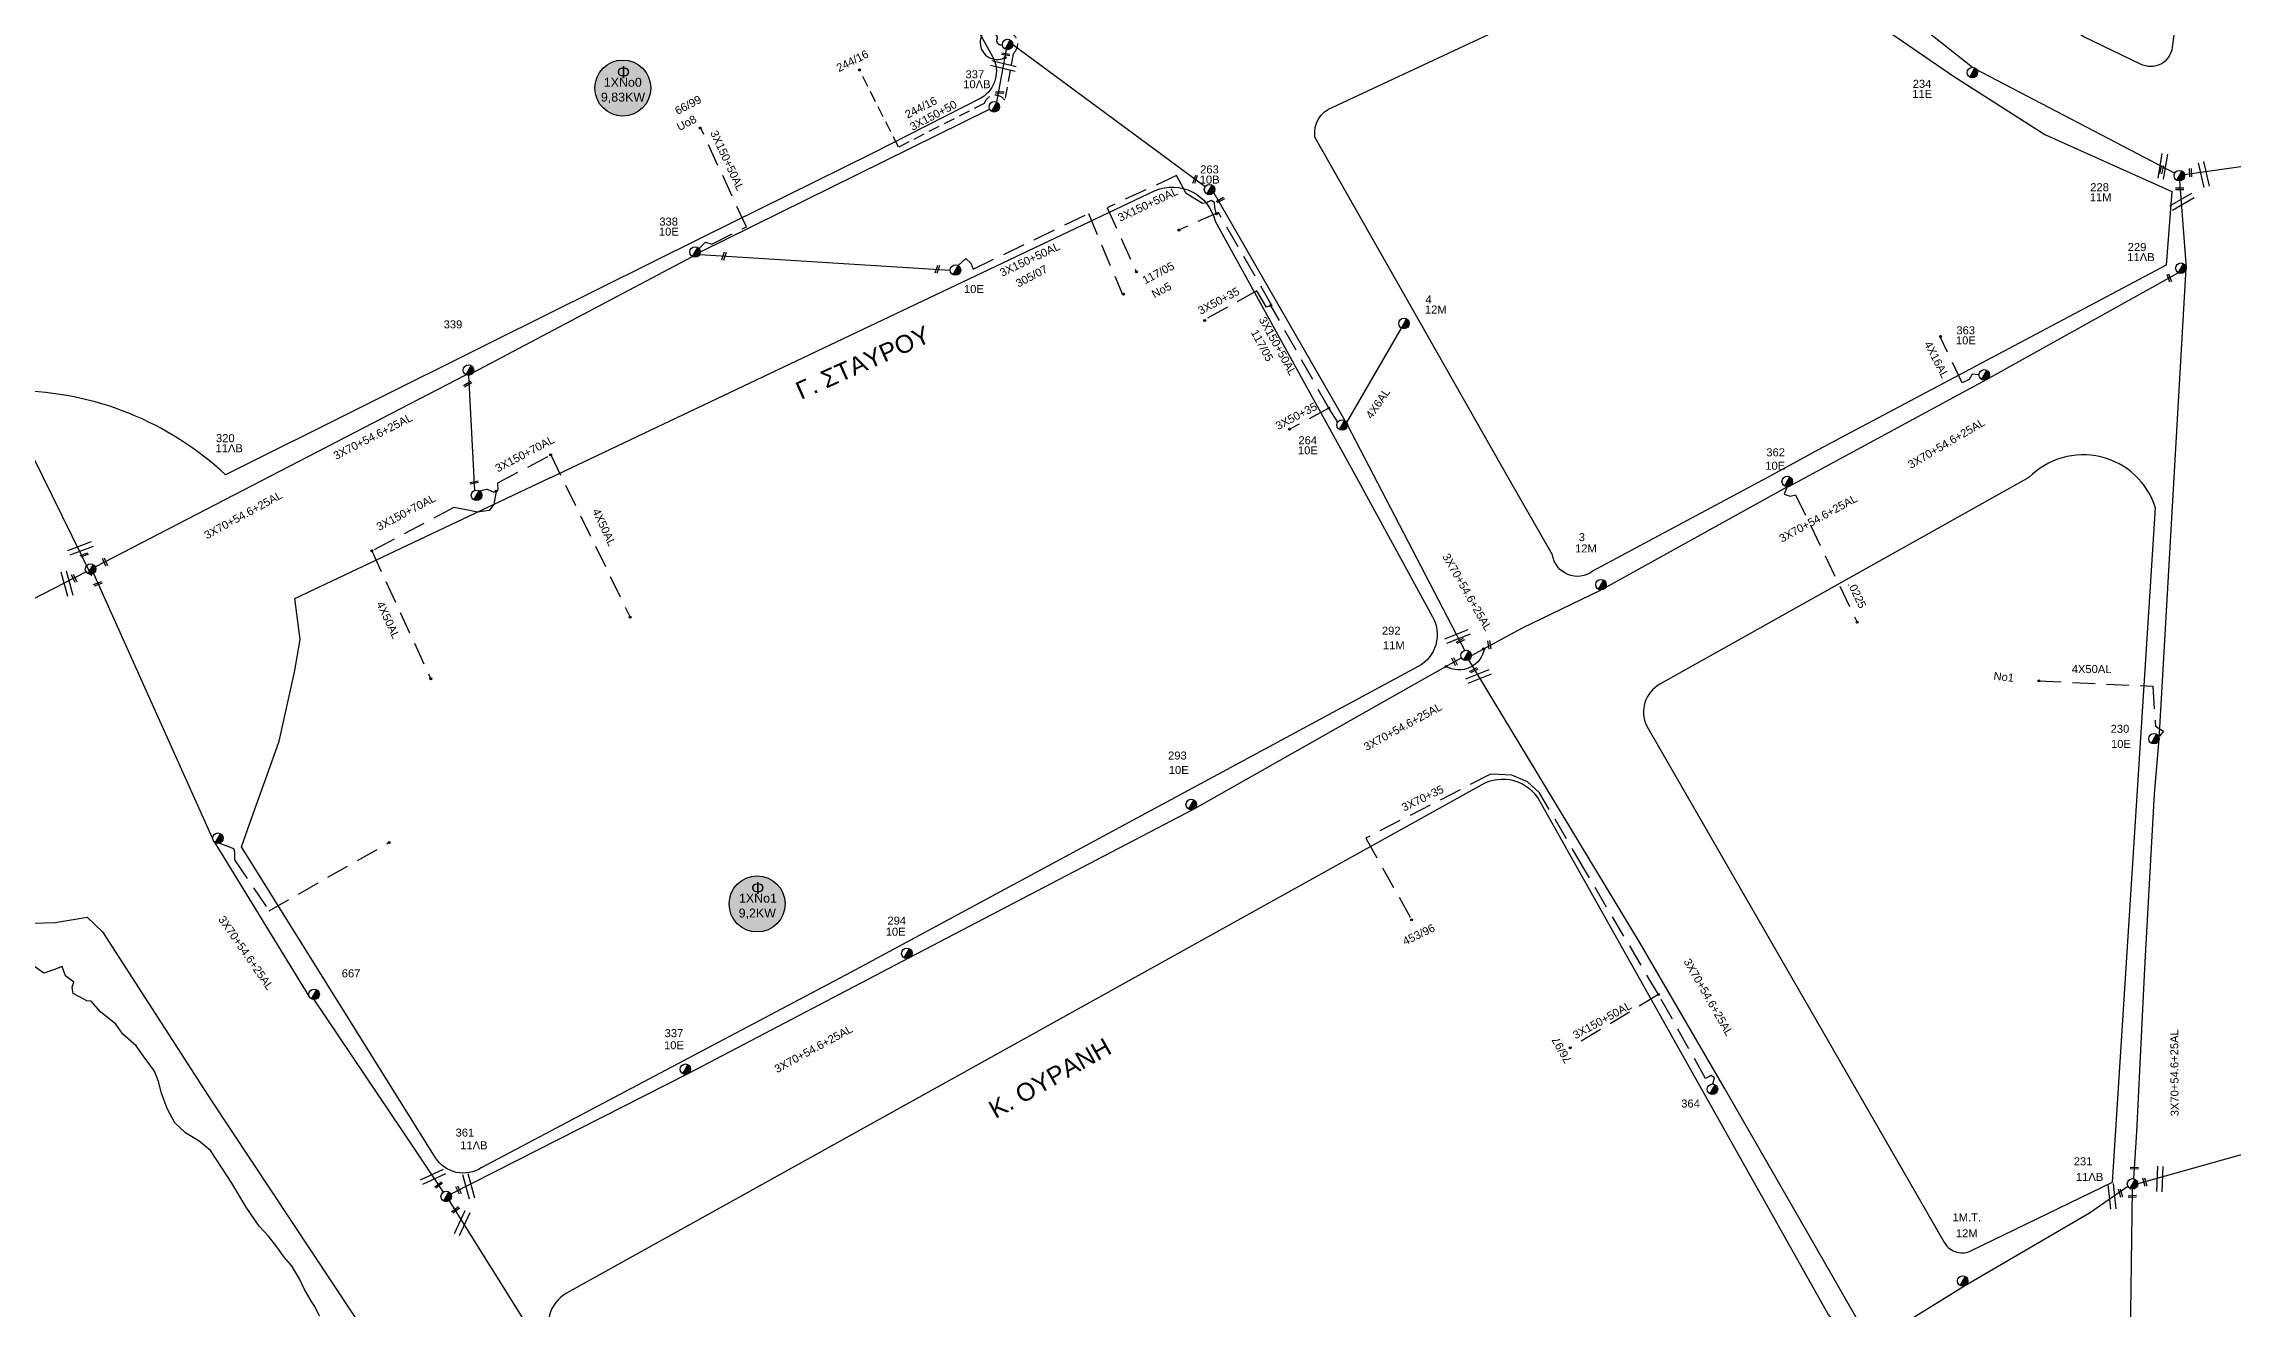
# Model space of a CAD drawing. Header units: millimetres. Extents: x 951 to 2109, y 727 to 2273.
# Drawn here: x 1193.2 to 1439.3, y 945 to 1087.2 of the extents above; entities that cross this region are included whole.
import ezdxf

# ---------------------------------------------------------------- set-up
doc = ezdxf.new("R2010")
doc.units = ezdxf.units.MM
doc.linetypes.add('DASHED', pattern=[19.05, 12.7, -6.35])
for name, color, linetype in [('Άγνωστα', 7, 'Continuous'), ('Γέφυρες Εναέριου Δικτύου', 7, 'Continuous'), ('Επιγραφές - Σχήματα', 7, 'Continuous'), ('Καλώδια ΧΤ   3x150+50AL', 7, 'DASHED'), ('Καλώδια ΧΤ   3x150+70AL', 7, 'DASHED'), ('Καλώδια ΧΤ   3x150AL+50XLPE', 7, 'DASHED'), ('Καλώδια ΧΤ   4x50AL', 7, 'DASHED'), ('Καλώδια ΧΤ   4x6AL', 7, 'DASHED'), ('Μηχανική τομή', 7, 'Continuous'), ('Στύλος ΦΜ', 7, 'Continuous'), ('Στύλος ΦΜ @ 1', 7, 'Continuous'), ('Συνδέσεις', 7, 'Continuous'), ('Συνεστραμμένα ΧΤ   3x70+54.6+25 AL', 7, 'SYN_LINE'), ('Τομή', 7, 'Continuous'), ('Υπόβαθρο ΔΕΗ', 7, 'Continuous'), ('Υπόγεια καλώδια Παροχών ΧΤ   .0225', 7, 'DASHED'), ('Υπόγεια καλώδια Παροχών ΧΤ   4x16AL', 7, 'DASHED'), ('Υπόγεια καλώδια Παροχών ΧΤ   4x50AL', 7, 'DASHED'), ('Χώρος', 7, 'Continuous')]:
    doc.layers.add(name, color=color, linetype=linetype)
doc.styles.get("Standard").update_dxf_attribs({"font": 'arial.ttf'})
doc.linetypes.add('SYN_LINE', pattern='A,0.5,-0.0001,["/\\/\\/\\/",Standard,S=0.1,R=0,X=0,Y=-0.05],-0.25', length=0.7501)

# ---------------------------------------------------------------- blocks, each defined once
blk = doc.blocks.new('ΥΠΑΡΧΩΝ ΤΣΙΜΕΝΤΕΝΙΟΣ ΣΤΥΛΟΣ')
at = {"layer": 'Στύλος ΦΜ'}
blk.add_hatch(color=7, dxfattribs=at).paths.add_polyline_path([(-1.3, -2.3, 0.574793), (2.6, 0, 0.268822), (1.3, 2.3)])
at = {"layer": 'Στύλος ΦΜ', "color": 7}
blk.add_line((-1.3, -2.3), (1.3, 2.3), dxfattribs=at)
blk.add_circle((0, 0), 2.62, dxfattribs=at)
at = {"layer": 'Στύλος ΦΜ', "flags": 4}
for tag, p in [('ΑΡΙΘΜΟΣ', (-4.7, 8.1)), ('ΤΥΠΟΣ', (-4.9, 3))]:
    blk.add_attdef(tag, p, '', height=4, dxfattribs=at)
blk = doc.blocks.new('ΜΗΧΑΝΙΚΗ ΤΟΜΗ')
at = {"layer": 'Μηχανική τομή', "ltscale": 40}
for p, q in [((-1.89, 0.78), (1.89, 0.78)), ((1.89, 0), (-1.89, 0))]:
    blk.add_line(p, q, dxfattribs=at)
blk = doc.blocks.new('ΤΟΜΗ')
at = {"layer": 'Τομή', "ltscale": 40}
for p, q in [((-5.68, 0), (5.68, 0)), ((5.68, -2.33), (-5.68, -2.33))]:
    blk.add_line(p, q, dxfattribs=at)
blk = doc.blocks.new('_ΣΥΝΔΕΣΗ')
at = {"layer": 'Συνδέσεις', "linetype": 'SYN_LINE', "ltscale": 40}
blk.add_hatch(color=256, dxfattribs=at).paths.add_polyline_path([(0.5, 0, 1), (-0.5, 0, 1)])
at = {"layer": 'Συνδέσεις'}
blk.add_circle((0, 0), 0.5, dxfattribs=at)
blk = doc.blocks.new('ΧΩΡΟΣ')
at = {"layer": 'Χώρος', "ltscale": 40, "true_color": 0xff4747}
blk.add_hatch(color=13, dxfattribs=at).paths.add_polyline_path([(12.17, -0.19, 1), (-13.03, -0.19, 1)])
at = {"layer": 'Χώρος', "ltscale": 40}
blk.add_circle((-0.43, -0.19), 12.6, dxfattribs=at)
at = {"layer": 'Χώρος', "ltscale": 30, "insert": (-3.14, 9.64), "char_height": 5.4, "width": 408.8913, "attachment_point": 1}
blk.add_mtext('Φ', dxfattribs=at)
at = {"layer": 'Χώρος', "ltscale": 40}
blk.add_attdef('ΑΡΙΘΜΟΣ_001', (-5.24, -3.99), '', height=5.4, dxfattribs=at)

msp = doc.modelspace()

# ---------------------------------------------------------------- linework, layer by layer
at = {"layer": 'Άγνωστα', "color": 85, "linetype": 'DASHED', "ltscale": 0.2}
for points in [[(1331.155, 1057.754), (1330.669, 1057.592), (1329.588, 1059.415), (1323.593, 1056.082)], [(1337.679, 1046.226), (1333.238, 1043.852)]]:
    msp.add_lwpolyline(points, dxfattribs=at)
at = {"layer": 'Άγνωστα', "color": 30, "linetype": 'DASHED', "ltscale": 0.2}
msp.add_lwpolyline([(1380.862, 970.249), (1381.038, 970.931), (1380.671, 971.199), (1380.036, 970.882), (1374.738, 980.31), (1366.312, 994.531), (1361.363, 1002.981), (1360.022, 1004.219), (1358.259, 1004.98), (1356.709, 1005.04), (1355.836, 1005.073), (1341.845, 997.887), (1346.975, 988.707)], dxfattribs=at)
at = {"layer": 'Άγνωστα', "color": 27, "linetype": 'DASHED', "ltscale": 0.2}
msp.add_lwpolyline([(1212.926, 997.326), (1213.818, 996.977), (1214.502, 996.737), (1214.618, 996.379), (1214.611, 995.444), (1218.491, 989.724), (1231.993, 997.386)], dxfattribs=at)
at = {"layer": 'Γέφυρες Εναέριου Δικτύου'}
for points in [[(1299.729, 1089.118, 1.0850016), (1301.274, 1085.655, 0.0178687)], [(1355.159, 1019.216, -0.5262817), (1350.852, 1017.194, -1.3945553)]]:
    msp.add_lwpolyline(points, format="xyb", dxfattribs=at)
at = {"layer": 'Καλώδια ΧΤ   3x150+50AL', "color": 27, "ltscale": 0.2}
for points in [[(1266.859, 1064.16), (1267.571, 1064.895), (1268.299, 1064.675), (1272.169, 1066.607), (1267.009, 1077.763)], [(1295.974, 1062.26), (1296.843, 1063.047), (1297.406, 1062.527), (1297.676, 1061.861), (1310.639, 1068.107), (1314.462, 1058.988)]]:
    msp.add_lwpolyline(points, dxfattribs=at)
at = {"layer": 'Καλώδια ΧΤ   3x150+50AL', "color": 85, "ltscale": 0.2}
for points in [[(1325.013, 1068.134), (1324.864, 1068.788), (1324.799, 1069.353), (1324.428, 1069.557), (1323.871, 1069.303), (1323.464, 1069.233), (1321.633, 1070.35), (1320.541, 1072.366), (1312.728, 1068.766), (1315.981, 1061.641)], [(1331.268, 1057.754), (1325.247, 1068.239), (1320.811, 1066.25)], [(1337.739, 1046.129), (1331.155, 1057.754)], [(1338.675, 1044.665), (1337.678, 1046.224)]]:
    msp.add_lwpolyline(points, dxfattribs=at)
at = {"layer": 'Καλώδια ΧΤ   3x150+50AL', "color": 30, "ltscale": 0.2}
msp.add_lwpolyline([(1374.738, 980.31), (1364.804, 974.303)], dxfattribs=at)
at = {"layer": 'Καλώδια ΧΤ   3x150+70AL', "color": 27, "ltscale": 0.2}
for points in [[(1242.114, 1036.94), (1243.012, 1037.106), (1243.775, 1036.782), (1244.27, 1037.01), (1244.213, 1037.83), (1250.16, 1040.973)], [(1244.022, 1036.896), (1243.749, 1035.392), (1243.26, 1034.724), (1241.938, 1034.536), (1241.938, 1034.536), (1240.477, 1034.819), (1239.284, 1035.051), (1230.037, 1030.181)]]:
    msp.add_lwpolyline(points, dxfattribs=at)
at = {"layer": 'Καλώδια ΧΤ   3x150AL+50XLPE', "color": 27, "ltscale": 0.2}
msp.add_lwpolyline([(1300.957, 1087.101, -0.7861215), (1300.447, 1087.908), (1280.325, 1121.815, -0.8494819), (1279.007, 1124.734), (1266.387, 1145.739, -0.7197701), (1265.107, 1148.205), (1259.387, 1158.354), (1277.231, 1169.483, 0.9039137), (1275.025, 1172.62)], format="xyb", dxfattribs=at)
at = {"layer": 'Καλώδια ΧΤ   3x150AL+50XLPE', "color": 5, "linetype": 'DASHED', "ltscale": 0.1}
msp.add_lwpolyline([(1274.95, 1169.926), (1276.068, 1167.866), (1260.401, 1158.095), (1265.766, 1148.576, -0.5007574), (1267.393, 1147.635), (1269.511, 1144.292), (1268.969, 1143.995), (1281.785, 1122.739), (1301.853, 1088.453, -0.5434615), (1302.188, 1086.078), (1301.215, 1080.856, 0.6264936), (1298.92, 1080.477), (1289.293, 1075.582), (1284.885, 1084.253)], format="xyb", dxfattribs=at)
at = {"layer": 'Καλώδια ΧΤ   4x50AL', "color": 2, "ltscale": 0.2}
msp.add_lwpolyline([(1417.499, 1015.562), (1430.328, 1014.967), (1430.595, 1010.971), (1430.648, 1010.476), (1431.538, 1009.922), (1431.072, 1009.346), (1431.072, 1009.346)], dxfattribs=at)
at = {"layer": 'Καλώδια ΧΤ   4x6AL', "color": 85, "linetype": 'SYN_LINE', "ltscale": 20}
msp.add_lwpolyline([(1339.687, 1044.603), (1345.832, 1055.233)], dxfattribs=at)
at = {"layer": 'Συνεστραμμένα ΧΤ   3x70+54.6+25 AL', "color": 133, "ltscale": 20}
for points in [[(1386.168, 1103.498), (1410.039, 1084.545)], [(1410.293, 1084.4), (1432.793, 1072.633)]]:
    msp.add_lwpolyline(points, dxfattribs=at)
at = {"layer": 'Συνεστραμμένα ΧΤ   3x70+54.6+25 AL', "color": 27, "ltscale": 10}
msp.add_lwpolyline([(1300.336, 1080.618), (1301.438, 1086.537)], dxfattribs=at)
at = {"layer": 'Συνεστραμμένα ΧΤ   3x70+54.6+25 AL', "color": 85, "ltscale": 20}
for points in [[(1302.135, 1087.116), (1323.777, 1071.146)], [(1324.724, 1070.447), (1339.455, 1044.846)], [(1352.96, 1018.998), (1339.752, 1044.335)]]:
    msp.add_lwpolyline(points, dxfattribs=at)
at = {"layer": 'Συνεστραμμένα ΧΤ   3x70+54.6+25 AL', "color": 27, "ltscale": 20}
for points in [[(1266.995, 1063.785), (1299.515, 1079.846)], [(1241.433, 1050.22), (1266.115, 1063.272)], [(1266.925, 1063.507), (1295.093, 1061.749)], [(1198.94, 1028.397), (1240.625, 1049.987)], [(1240.915, 1049.911), (1241.597, 1036.974)], [(1212.141, 997.881), (1198.776, 1027.598)], [(1223.01, 980.104), (1212.44, 997.369)], [(1238.101, 958.099), (1234.961, 962.793), (1223.557, 979.733), (1223.557, 979.733)], [(1457.766, 967.209), (1428.641, 959.017)]]:
    msp.add_lwpolyline(points, dxfattribs=at)
at = {"layer": 'Συνεστραμμένα ΧΤ   3x70+54.6+25 AL', "color": 6, "ltscale": 20}
msp.add_lwpolyline([(1481.586, 1079.235), (1433.898, 1072.443)], dxfattribs=at)
at = {"layer": 'Συνεστραμμένα ΧΤ   3x70+54.6+25 AL', "color": 2, "ltscale": 20}
for points in [[(1433.315, 1071.772), (1434.071, 1062.005)], [(1179.754, 1065.469), (1198.508, 1027.382)], [(1411.643, 1049.452), (1433.194, 1061.447)], [(1431.053, 1009.014), (1434.073, 1061.959)], [(1389.401, 1037.428), (1411.643, 1049.452)], [(1368.764, 1026.051), (1389.214, 1037.397), (1389.401, 1037.428)], [(1353.7, 1018.429), (1359.455, 1021.531), (1368.278, 1025.794)], [(1352.587, 1018.161), (1347.773, 1015.477), (1322.483, 1001.16)], [(1428.185, 959.591), (1428.519, 964.871), (1429.472, 983.997), (1430.534, 1002.831), (1431.053, 1009.014)], [(1322.483, 1001.16), (1290.49, 984.414)], [(1290.49, 984.414), (1265.581, 971.39)], [(1265.581, 971.39), (1238.938, 957.867)], [(1427.582, 925.151), (1428.052, 958.429)]]:
    msp.add_lwpolyline(points, dxfattribs=at)
at = {"layer": 'Συνεστραμμένα ΧΤ   3x70+54.6+25 AL', "color": 5, "ltscale": 20}
for points in [[(1198.008, 1027.871), (1164.428, 1010.599)], [(1238.726, 957.101), (1263.874, 916.981)]]:
    msp.add_lwpolyline(points, dxfattribs=at)
at = {"layer": 'Συνεστραμμένα ΧΤ   3x70+54.6+25 AL', "color": 30, "ltscale": 20}
for points in [[(1398.415, 941.449), (1394.408, 948.438), (1382.182, 969.791), (1372.668, 986.076), (1353.416, 1017.925)], [(1427.535, 958.735), (1423.197, 955.721), (1409.25, 947.59)], [(1409.25, 947.59), (1398.915, 941.171)]]:
    msp.add_lwpolyline(points, dxfattribs=at)
at = {"layer": 'Υπόβαθρο ΔΕΗ'}
for points in [[(1165.874, 1100.97, 0.2907208), (1178.916, 1120.041), (1208.97, 1136.149), (1228.399, 1146.792), (1251.529, 1159.85, -0.3411382), (1259.583, 1156.954), (1268.382, 1141.233), (1280.007, 1120.814), (1292.281, 1099.453), (1299.854, 1085.759, -0.3995976), (1298.605, 1081.107), (1286.257, 1074.829), (1267.282, 1065.444), (1243.669, 1053.731), (1213.608, 1038.73, 0.186328), (1190.098, 1048.183), (1181.724, 1066.264), (1171.601, 1087.844), (1165.874, 1100.97)], [(1419.501, 1118.626), (1435.475, 1109.062), (1432.522, 1086.774, -0.5223494), (1428.95, 1084.916), (1422.559, 1087.984), (1412.754, 1094.536), (1403.216, 1102.614), (1399.094, 1106.732, -0.2212811), (1400.25, 1109.141), (1410.423, 1114.196), (1419.501, 1118.626)], [(1250.194, 1038.412), (1318.145, 1070.693, -0.4694881), (1324.871, 1067.256), (1340.78, 1038.412), (1349.337, 1022.758, -0.4182911), (1347.708, 1017.176), (1283.951, 982.805), (1242.35, 960.827, -0.4201969), (1237.214, 961.958), (1215.39, 996.891), (1216.758, 1000.727), (1218.24, 1004.885), (1219.636, 1008.797), (1221.357, 1016.537), (1221.971, 1020.231), (1221.401, 1024.832), (1250.143, 1038.412)], [(1416.398, 1038.412), (1374.893, 1015.202, 0.3986148), (1373.42, 1010.481), (1406.917, 952.381, 0.4168711), (1409.999, 951.568), (1425.814, 959.201), (1430.631, 1035.021, 0.566991), (1416.398, 1038.412, 1.9227015)]]:
    msp.add_lwpolyline(points, format="xyb", dxfattribs=at)
for points in [[(1387.007, 1038.412), (1367.326, 1027.885, -0.5695554), (1362.818, 1029.748), (1357.848, 1038.412), (1336.113, 1076.711, -0.3544674), (1338.118, 1080.071), (1382.349, 1100.768, -0.208914), (1388.312, 1099.904), (1399.459, 1089.368), (1407.9, 1083.548), (1418.206, 1076.999), (1432.453, 1070.593), (1431.846, 1062.314), (1393.275, 1041.853)], [(1354.802, 1003.855), (1251.928, 946.712, 0.4311765), (1250.519, 941.184), (1254.95, 934.317), (1267.12, 915.29), (1279.495, 895.944), (1286.24, 885.189, 0.3949194), (1291.092, 883.907), (1313.179, 895.883), (1350.508, 915.822), (1384.693, 934.317), (1392.975, 938.799, 0.4985764), (1393.816, 944.368), (1361.412, 1002.037, 0.4171708)]]:
    msp.add_lwpolyline(points, format="xyb", close=True, dxfattribs=at)
for points in [[(1191.912, 988.345), (1194.429, 988.413), (1198.024, 988.984), (1199.759, 987.344), (1211.947, 968.456), (1234.57, 934.317), (1254.222, 904.297), (1266.192, 886.011), (1292.383, 846.52), (1314.08, 812.564), (1330.306, 788.482), (1346.345, 763.568), (1357.946, 746.077), (1366.612, 732.863)], [(1224.154, 944.134), (1223.652, 945.23), (1223.264, 945.795), (1222.431, 947.204), (1221.9, 948.356), (1221, 949.855), (1220.18, 950.79), (1219.349, 951.932), (1218.431, 953.15), (1217.376, 954.264), (1215.905, 956.389), (1214.319, 959.101), (1213.263, 960.698), (1211.896, 962.762), (1210.638, 963.833), (1209.077, 964.754), (1207.912, 965.894), (1207.04, 967.482), (1206.399, 969.222), (1206.059, 970.514), (1205.591, 971.693), (1204.573, 973.114), (1203.556, 974.533), (1202.059, 975.84), (1201.244, 976.96), (1199.532, 978.345), (1198.493, 979.547), (1198.013, 979.613), (1197.184, 980.045), (1196.467, 980.419), (1196.336, 981.145), (1196.534, 981.704), (1195.614, 982.407), (1195.236, 983.452), (1194.352, 983.132), (1193.164, 982.702), (1192.097, 983.471)]]:
    msp.add_lwpolyline(points, dxfattribs=at)
at = {"layer": 'Υπόγεια καλώδια Παροχών ΧΤ   .0225', "color": 2, "ltscale": 0.2}
msp.add_lwpolyline([(1389.214, 1037.397), (1388.891, 1036.575), (1389.534, 1036.322), (1390.159, 1036.495), (1397.091, 1022.151)], dxfattribs=at)
at = {"layer": 'Υπόγεια καλώδια Παροχών ΧΤ   4x16AL', "color": 2, "ltscale": 0.2}
msp.add_lwpolyline([(1410.779, 1049.972), (1410.012, 1050.032), (1409.683, 1049.465), (1408.906, 1049.077), (1406.462, 1054.174)], dxfattribs=at)
at = {"layer": 'Υπόγεια καλώδια Παροχών ΧΤ   4x50AL', "color": 27, "ltscale": 0.2}
for points in [[(1250.16, 1040.973), (1259.099, 1022.736)], [(1230.037, 1030.181), (1236.677, 1015.809)]]:
    msp.add_lwpolyline(points, dxfattribs=at)

# ---------------------------------------------------------------- block references
at = {"layer": 'Μηχανική τομή'}
for p, xscale, yscale, zscale, rotation in [((1301.314, 1085.901), 0.2500000000000103, 0.2500000000000103, 0.2500000000000103, 350.4212180579177), ((1300.663, 1081.619), 0.2500000000000103, 0.2500000000000103, 0.2500000000000103, 358.2629260349058), ((1431.421, 1073.02), 0.2499999999999954, 0.2499999999999954, 0.2499999999999954, 77.2647621266439), ((1434.656, 1072.716), 0.2499999999999956, 0.2499999999999956, 0.2499999999999956, 91.91088890484457), ((1322.728, 1071.919), 0.2499999999999943, 0.2499999999999943, 0.2499999999999943, 71.41312805300193), ((1325.52, 1069.533), 0.2500000000000198, 0.2500000000000198, 0.2500000000000198, 30.17962541939757), ((1269.758, 1063.284), 0.2499999999999943, 0.2499999999999943, 0.2499999999999943, 71.41312805300193), ((1293.731, 1061.808), 0.2499999999999943, 0.2499999999999943, 0.2499999999999943, 71.41312805300193), ((1432.088, 1060.825), 0.2500000000000379, 0.2500000000000379, 0.2500000000000379, 289.9982199245951), ((1240.881, 1048.841), 0.2500000000000043, 0.2500000000000043, 0.2500000000000043, 30.4400299658613), ((1241.566, 1037.769), 0.2499999999999998, 0.2499999999999998, 0.2499999999999998, 9.927216864060798), ((1197.753, 1029.63), 0.2499999999999998, 0.2499999999999998, 0.2499999999999998, 20.67793564803465), ((1199.95, 1028.888), 0.2499999999999998, 0.2499999999999998, 0.2499999999999998, 294.2795231737683), ((1196.484, 1027.043), 0.2499999999999998, 0.2499999999999998, 0.2499999999999998, 294.2795231737683), ((1199.264, 1026.379), 0.2499999999999998, 0.2499999999999998, 0.2499999999999998, 20.67793564803465), ((1352.483, 1019.969), 0.2499999999999998, 0.2499999999999998, 0.2499999999999998, 26.12020859045735), ((1355.82, 1019.626), 0.2499999999999998, 0.2499999999999998, 0.2499999999999998, 100.2923958829296), ((1351.715, 1017.695), 0.2499999999999998, 0.2499999999999998, 0.2499999999999998, 296.0966606408122), ((1354.016, 1016.669), 0.2499999999999998, 0.2499999999999998, 0.2499999999999998, 26.12020859045735), ((1428.249, 960.696), 0.2499999999999997, 0.2499999999999997, 0.2499999999999997, 357.8655588824826), ((1237.612, 958.815), 0.2499999999999998, 0.2499999999999998, 0.2499999999999998, 36.77335013207443), ((1239.701, 958.273), 0.2499999999999998, 0.2499999999999998, 0.2499999999999998, 296.0966606408122), ((1426.599, 957.957), 0.2499999999999998, 0.2499999999999998, 0.2499999999999998, 285.5094347395147), ((1428.025, 957.511), 0.2499999999999998, 0.2499999999999998, 0.2499999999999998, 3.537074320012784), ((1429.347, 959.186), 0.2499999999999998, 0.2499999999999998, 0.2499999999999998, 285.5094347395147), ((1239.518, 956.016), 0.2499999999999998, 0.2499999999999998, 0.2499999999999998, 36.77335013207443)]:
    msp.add_blockref('ΜΗΧΑΝΙΚΗ ΤΟΜΗ', p, dxfattribs=dict(at, xscale=xscale, yscale=yscale, zscale=zscale, rotation=rotation))
at = {"layer": 'Μηχανική τομή', "xscale": 0.25, "yscale": 0.25, "zscale": 0.25}
msp.add_blockref('ΜΗΧΑΝΙΚΗ ΤΟΜΗ', (1433.346, 1070.789), dxfattribs=at)
at = {"layer": 'Στύλος ΦΜ @ 1', "ltscale": 40}
ref = msp.add_blockref('ΥΠΑΡΧΩΝ ΤΣΙΜΕΝΤΕΝΙΟΣ ΣΤΥΛΟΣ', (1301.546, 1087.116), dxfattribs=dict(at, xscale=0.2249999999999091, yscale=0.2249999999999091, zscale=0.2249999999999091))
ref.add_attrib('ΤΥΠΟΣ', '11ΛB', (1292.635, 1088.795), dxfattribs={"layer": 'Στύλος ΦΜ', "height": 0.9, "flags": 4})
ref.add_attrib('ΑΡΙΘΜΟΣ', '329', (1292.688, 1089.926), dxfattribs={"layer": 'Στύλος ΦΜ', "height": 0.9, "flags": 4})
ref = msp.add_blockref('ΥΠΑΡΧΩΝ ΤΣΙΜΕΝΤΕΝΙΟΣ ΣΤΥΛΟΣ', (1300.043, 1080.107), dxfattribs=dict(at, xscale=0.2249999999999091, yscale=0.2249999999999091, zscale=0.2249999999999091))
ref.add_attrib('ΤΥΠΟΣ', '10ΛΒ', (1296.552, 1082.194), dxfattribs={"layer": 'Στύλος ΦΜ', "height": 0.9, "flags": 4})
ref.add_attrib('ΑΡΙΘΜΟΣ', '337', (1296.809, 1083.311), dxfattribs={"layer": 'Στύλος ΦΜ', "height": 0.9, "flags": 4})
ref = msp.add_blockref('ΥΠΑΡΧΩΝ ΤΣΙΜΕΝΤΕΝΙΟΣ ΣΤΥΛΟΣ', (1410.039, 1083.956), dxfattribs=dict(at, xscale=0.2249999999999091, yscale=0.2249999999999091, zscale=0.2249999999999091))
ref.add_attrib('ΤΥΠΟΣ', '11E', (1403.278, 1081.107), dxfattribs={"layer": 'Στύλος ΦΜ', "height": 0.9, "flags": 4})
ref.add_attrib('ΑΡΙΘΜΟΣ', '234', (1403.331, 1082.238), dxfattribs={"layer": 'Στύλος ΦΜ', "height": 0.9, "flags": 4})
at = {"layer": 'Στύλος ΦΜ @ 1', "ltscale": 40, "xscale": 0.2249999999999091, "yscale": 0.2249999999999091, "zscale": 0.2249999999999091}
msp.add_blockref('ΥΠΑΡΧΩΝ ΤΣΙΜΕΝΤΕΝΙΟΣ ΣΤΥΛΟΣ', (1324.251, 1070.796), dxfattribs=at).add_auto_attribs({'ΤΥΠΟΣ': '10B', 'ΑΡΙΘΜΟΣ': '263'})
at = {"layer": 'Στύλος ΦΜ @ 1', "ltscale": 40}
ref = msp.add_blockref('ΥΠΑΡΧΩΝ ΤΣΙΜΕΝΤΕΝΙΟΣ ΣΤΥΛΟΣ', (1433.315, 1072.36), dxfattribs=dict(at, xscale=0.2249999999999091, yscale=0.2249999999999091, zscale=0.2249999999999091))
ref.add_attrib('ΤΥΠΟΣ', '11M', (1423.244, 1069.485), dxfattribs={"layer": 'Στύλος ΦΜ', "height": 0.9, "flags": 4})
ref.add_attrib('ΑΡΙΘΜΟΣ', '228', (1423.297, 1070.616), dxfattribs={"layer": 'Στύλος ΦΜ', "height": 0.9, "flags": 4})
ref = msp.add_blockref('ΥΠΑΡΧΩΝ ΤΣΙΜΕΝΤΕΝΙΟΣ ΣΤΥΛΟΣ', (1266.406, 1063.785), dxfattribs=dict(at, xscale=0.2249999999999091, yscale=0.2249999999999091, zscale=0.2249999999999091))
ref.add_attrib('ΤΥΠΟΣ', '10E', (1262.326, 1065.624), dxfattribs={"layer": 'Στύλος ΦΜ', "height": 0.9, "flags": 4})
ref.add_attrib('ΑΡΙΘΜΟΣ', '338', (1262.379, 1066.755), dxfattribs={"layer": 'Στύλος ΦΜ', "height": 0.9, "flags": 4})
ref = msp.add_blockref('ΥΠΑΡΧΩΝ ΤΣΙΜΕΝΤΕΝΙΟΣ ΣΤΥΛΟΣ', (1433.484, 1061.959), dxfattribs=dict(at, xscale=0.2249999999999091, yscale=0.2249999999999091, zscale=0.2249999999999091))
ref.add_attrib('ΤΥΠΟΣ', '11ΛB', (1427.458, 1062.762), dxfattribs={"layer": 'Στύλος ΦΜ', "height": 0.9, "flags": 4})
ref.add_attrib('ΑΡΙΘΜΟΣ', '229', (1427.511, 1063.893), dxfattribs={"layer": 'Στύλος ΦΜ', "height": 0.9, "flags": 4})
ref = msp.add_blockref('ΥΠΑΡΧΩΝ ΤΣΙΜΕΝΤΕΝΙΟΣ ΣΤΥΛΟΣ', (1295.681, 1061.749), dxfattribs=dict(at, xscale=0.2249999999999091, yscale=0.2249999999999091, zscale=0.2249999999999091))
ref.add_attrib('ΤΥΠΟΣ', '10E', (1296.639, 1059.178), dxfattribs={"layer": 'Στύλος ΦΜ', "height": 0.9, "flags": 4})
ref = msp.add_blockref('ΥΠΑΡΧΩΝ ΤΣΙΜΕΝΤΕΝΙΟΣ ΣΤΥΛΟΣ', (1346.122, 1055.745), dxfattribs=dict(at, xscale=0.2249999999999091, yscale=0.2249999999999091, zscale=0.2249999999999091))
ref.add_attrib('ΤΥΠΟΣ', '12M', (1348.476, 1056.867), dxfattribs={"layer": 'Στύλος ΦΜ', "height": 0.9, "flags": 4})
ref.add_attrib('ΑΡΙΘΜΟΣ', '4', (1348.53, 1057.998), dxfattribs={"layer": 'Στύλος ΦΜ', "height": 0.9, "flags": 4})
ref = msp.add_blockref('ΥΠΑΡΧΩΝ ΤΣΙΜΕΝΤΕΝΙΟΣ ΣΤΥΛΟΣ', (1240.915, 1050.499), dxfattribs=dict(at, xscale=0.2249999999999091, yscale=0.2249999999999091, zscale=0.2249999999999091))
ref.add_attrib('ΤΥΠΟΣ', '339', (1238.121, 1055.195), dxfattribs={"layer": 'Στύλος ΦΜ', "height": 0.9, "flags": 4})
ref = msp.add_blockref('ΥΠΑΡΧΩΝ ΤΣΙΜΕΝΤΕΝΙΟΣ ΣΤΥΛΟΣ', (1411.367, 1049.972), dxfattribs=dict(at, xscale=0.2249999999999091, yscale=0.2249999999999091, zscale=0.2249999999999091))
ref.add_attrib('ΤΥΠΟΣ', '10E', (1408.184, 1053.398), dxfattribs={"layer": 'Στύλος ΦΜ', "height": 0.9, "flags": 4})
ref.add_attrib('ΑΡΙΘΜΟΣ', '363', (1408.237, 1054.53), dxfattribs={"layer": 'Στύλος ΦΜ', "height": 0.9, "flags": 4})
ref = msp.add_blockref('ΥΠΑΡΧΩΝ ΤΣΙΜΕΝΤΕΝΙΟΣ ΣΤΥΛΟΣ', (1339.163, 1044.335), dxfattribs=dict(at, xscale=0.2249999999999091, yscale=0.2249999999999091, zscale=0.2249999999999091))
ref.add_attrib('ΤΥΠΟΣ', '10E', (1334.191, 1041.037), dxfattribs={"layer": 'Στύλος ΦΜ', "height": 0.9, "flags": 4})
ref.add_attrib('ΑΡΙΘΜΟΣ', '264', (1334.245, 1042.168), dxfattribs={"layer": 'Στύλος ΦΜ', "height": 0.9, "flags": 4})
ref = msp.add_blockref('ΥΠΑΡΧΩΝ ΤΣΙΜΕΝΤΕΝΙΟΣ ΣΤΥΛΟΣ', (1198.416, 1028.13), dxfattribs=dict(at, xscale=0.2249999999999091, yscale=0.2249999999999091, zscale=0.2249999999999091))
ref.add_attrib('ΤΥΠΟΣ', '11ΛB', (1212.467, 1041.272), dxfattribs={"layer": 'Στύλος ΦΜ', "height": 0.9, "flags": 4})
ref.add_attrib('ΑΡΙΘΜΟΣ', '320', (1212.521, 1042.403), dxfattribs={"layer": 'Στύλος ΦΜ', "height": 0.9, "flags": 4})
ref = msp.add_blockref('ΥΠΑΡΧΩΝ ΤΣΙΜΕΝΤΕΝΙΟΣ ΣΤΥΛΟΣ', (1389.214, 1037.986), dxfattribs=dict(at, xscale=0.2249999999999091, yscale=0.2249999999999091, zscale=0.2249999999999091))
ref.add_attrib('ΤΥΠΟΣ', '362', (1386.864, 1040.814), dxfattribs={"layer": 'Στύλος ΦΜ', "height": 0.9, "flags": 4})
ref.add_attrib('ΑΡΙΘΜΟΣ', '10E', (1386.753, 1039.305), dxfattribs={"layer": 'Στύλος ΦΜ', "height": 0.9, "flags": 4})
at = {"layer": 'Στύλος ΦΜ @ 1', "ltscale": 40, "xscale": 0.2249999999999091, "yscale": 0.2249999999999091, "zscale": 0.2249999999999091}
for p in [(1241.821, 1036.429), (1212.73, 997.881)]:
    msp.add_blockref('ΥΠΑΡΧΩΝ ΤΣΙΜΕΝΤΕΝΙΟΣ ΣΤΥΛΟΣ', p, dxfattribs=at)
at = {"layer": 'Στύλος ΦΜ @ 1', "ltscale": 40}
ref = msp.add_blockref('ΥΠΑΡΧΩΝ ΤΣΙΜΕΝΤΕΝΙΟΣ ΣΤΥΛΟΣ', (1368.278, 1026.383), dxfattribs=dict(at, xscale=0.2249999999999091, yscale=0.2249999999999091, zscale=0.2249999999999091))
ref.add_attrib('ΤΥΠΟΣ', '3', (1365.774, 1031.277), dxfattribs={"layer": 'Στύλος ΦΜ', "height": 0.9, "flags": 4})
ref.add_attrib('ΑΡΙΘΜΟΣ', '12M', (1365.356, 1029.999), dxfattribs={"layer": 'Στύλος ΦΜ', "height": 0.9, "flags": 4})
ref = msp.add_blockref('ΥΠΑΡΧΩΝ ΤΣΙΜΕΝΤΕΝΙΟΣ ΣΤΥΛΟΣ', (1353.111, 1018.429), dxfattribs=dict(at, xscale=0.2249999999999091, yscale=0.2249999999999091, zscale=0.2249999999999091))
ref.add_attrib('ΤΥΠΟΣ', '292', (1343.638, 1020.759), dxfattribs={"layer": 'Στύλος ΦΜ', "height": 0.9, "flags": 4})
ref.add_attrib('ΑΡΙΘΜΟΣ', '11M', (1343.757, 1019.125), dxfattribs={"layer": 'Στύλος ΦΜ', "height": 0.9, "flags": 4})
ref = msp.add_blockref('ΥΠΑΡΧΩΝ ΤΣΙΜΕΝΤΕΝΙΟΣ ΣΤΥΛΟΣ', (1430.466, 1009.063), dxfattribs=dict(at, xscale=0.2249999999999091, yscale=0.2249999999999091, zscale=0.2249999999999091))
ref.add_attrib('ΤΥΠΟΣ', '230', (1425.587, 1009.73), dxfattribs={"layer": 'Στύλος ΦΜ', "height": 0.9, "flags": 4})
ref.add_attrib('ΑΡΙΘΜΟΣ', '10E', (1425.632, 1008.028), dxfattribs={"layer": 'Στύλος ΦΜ', "height": 0.9, "flags": 4})
ref = msp.add_blockref('ΥΠΑΡΧΩΝ ΤΣΙΜΕΝΤΕΝΙΟΣ ΣΤΥΛΟΣ', (1322.193, 1001.672), dxfattribs=dict(at, xscale=0.2249999999999091, yscale=0.2249999999999091, zscale=0.2249999999999091))
ref.add_attrib('ΤΥΠΟΣ', '293', (1319.592, 1006.723), dxfattribs={"layer": 'Στύλος ΦΜ', "height": 0.9, "flags": 4})
ref.add_attrib('ΑΡΙΘΜΟΣ', '10E', (1319.671, 1005.098), dxfattribs={"layer": 'Στύλος ΦΜ', "height": 0.9, "flags": 4})
ref = msp.add_blockref('ΥΠΑΡΧΩΝ ΤΣΙΜΕΝΤΕΝΙΟΣ ΣΤΥΛΟΣ', (1290.217, 984.935), dxfattribs=dict(at, xscale=0.2249999999999091, yscale=0.2249999999999091, zscale=0.2249999999999091))
ref.add_attrib('ΤΥΠΟΣ', '294', (1288.03, 988.162), dxfattribs={"layer": 'Στύλος ΦΜ', "height": 0.9, "flags": 4})
ref.add_attrib('ΑΡΙΘΜΟΣ', '10E', (1287.837, 986.918), dxfattribs={"layer": 'Στύλος ΦΜ', "height": 0.9, "flags": 4})
ref = msp.add_blockref('ΥΠΑΡΧΩΝ ΤΣΙΜΕΝΤΕΝΙΟΣ ΣΤΥΛΟΣ', (1223.557, 980.322), dxfattribs=dict(at, xscale=0.2249999999999091, yscale=0.2249999999999091, zscale=0.2249999999999091))
ref.add_attrib('ΤΥΠΟΣ', '667', (1226.668, 982.239), dxfattribs={"layer": 'Στύλος ΦΜ', "height": 0.9, "flags": 4})
ref = msp.add_blockref('ΥΠΑΡΧΩΝ ΤΣΙΜΕΝΤΕΝΙΟΣ ΣΤΥΛΟΣ', (1265.309, 971.912), dxfattribs=dict(at, xscale=0.2249999999999091, yscale=0.2249999999999091, zscale=0.2249999999999091))
ref.add_attrib('ΤΥΠΟΣ', '337', (1262.976, 975.512), dxfattribs={"layer": 'Στύλος ΦΜ', "height": 0.9, "flags": 4})
ref.add_attrib('ΑΡΙΘΜΟΣ', '10E', (1262.907, 974.153), dxfattribs={"layer": 'Στύλος ΦΜ', "height": 0.9, "flags": 4})
ref = msp.add_blockref('ΥΠΑΡΧΩΝ ΤΣΙΜΕΝΤΕΝΙΟΣ ΣΤΥΛΟΣ', (1380.814, 969.662), dxfattribs=dict(at, xscale=0.2249999999999091, yscale=0.2249999999999091, zscale=0.2249999999999091))
ref.add_attrib('ΤΥΠΟΣ', '364', (1377.297, 967.598), dxfattribs={"layer": 'Στύλος ΦΜ', "height": 0.9, "flags": 4})
ref = msp.add_blockref('ΥΠΑΡΧΩΝ ΤΣΙΜΕΝΤΕΝΙΟΣ ΣΤΥΛΟΣ', (1238.413, 957.6), dxfattribs=dict(at, xscale=0.2249999999999091, yscale=0.2249999999999091, zscale=0.2249999999999091))
ref.add_attrib('ΤΥΠΟΣ', '361', (1239.466, 964.334), dxfattribs={"layer": 'Στύλος ΦΜ', "height": 0.9, "flags": 4})
ref.add_attrib('ΑΡΙΘΜΟΣ', '11ΛB', (1239.986, 962.904), dxfattribs={"layer": 'Στύλος ΦΜ', "height": 0.9, "flags": 4})
ref = msp.add_blockref('ΥΠΑΡΧΩΝ ΤΣΙΜΕΝΤΕΝΙΟΣ ΣΤΥΛΟΣ', (1428.052, 959.017), dxfattribs=dict(at, xscale=0.2249999999999091, yscale=0.2249999999999091, zscale=0.2249999999999091))
ref.add_attrib('ΤΥΠΟΣ', '231', (1421.441, 961.104), dxfattribs={"layer": 'Στύλος ΦΜ', "height": 0.9, "flags": 4})
ref.add_attrib('ΑΡΙΘΜΟΣ', '11ΛB', (1421.686, 959.353), dxfattribs={"layer": 'Στύλος ΦΜ', "height": 0.9, "flags": 4})
ref = msp.add_blockref('ΥΠΑΡΧΩΝ ΤΣΙΜΕΝΤΕΝΙΟΣ ΣΤΥΛΟΣ', (1408.953, 948.099), dxfattribs=dict(at, xscale=0.2249999999999091, yscale=0.2249999999999091, zscale=0.2249999999999091))
ref.add_attrib('ΤΥΠΟΣ', '1M.T.', (1407.81, 954.803), dxfattribs={"layer": 'Στύλος ΦΜ', "height": 0.9, "flags": 4})
ref.add_attrib('ΑΡΙΘΜΟΣ', '12M', (1408.19, 953.009), dxfattribs={"layer": 'Στύλος ΦΜ', "height": 0.9, "flags": 4})
at = {"layer": 'Συνδέσεις', "xscale": 0.2249999999999091, "yscale": 0.2249999999999091, "zscale": 0.2249999999999091}
for p in [(1301.274, 1085.655), (1284.885, 1084.253), (1266.964, 1077.723), (1325.022, 1068.09), (1320.812, 1066.253), (1316.028, 1061.542), (1314.566, 1059.034), (1323.706, 1056.084), (1331.156, 1057.757), (1406.463, 1054.289), (1337.679, 1046.226), (1333.239, 1043.854), (1250.161, 1040.976), (1244.023, 1036.899), (1230.038, 1030.184), (1259.1, 1022.739), (1397.091, 1022.154), (1355.079, 1019.175), (1350.853, 1017.196), (1236.678, 1015.812), (1417.5, 1015.565), (1231.994, 997.388), (1346.976, 988.709), (1374.739, 980.313), (1364.804, 974.305)]:
    msp.add_blockref('_ΣΥΝΔΕΣΗ', p, dxfattribs=at)
at = {"layer": 'Τομή'}
for p, xscale, yscale, zscale, rotation in [((1301.147, 1084.975), 0.2499999999999932, 0.2499999999999932, 0.2499999999999932, 345.9751688108585), ((1431.167, 1073.469), 0.2499999999999874, 0.2499999999999874, 0.2499999999999874, 80.65420563858471), ((1436.364, 1072.555), 0.2499999999999087, 0.2499999999999087, 0.2499999999999087, 282.9178559260826), ((1433.477, 1069.669), 0.2499999999999919, 0.2499999999999919, 0.2499999999999919, 30.07194897485543), ((1197.396, 1030.186), 0.2499999999999997, 0.2499999999999997, 0.2499999999999997, 200.8414958539372), ((1196.042, 1026.586), 0.2499999999999997, 0.2499999999999997, 0.2499999999999997, 285.2629981066162), ((1352.238, 1020.284), 0.2499999999999998, 0.2499999999999998, 0.2499999999999998, 201.8262793209677), ((1354.603, 1015.789), 0.2499999999999998, 0.2499999999999998, 0.2499999999999998, 201.8262793209677), ((1237.051, 959.549), 0.2499999999999997, 0.2499999999999997, 0.2499999999999997, 204.6781670394093), ((1241.225, 958.806), 0.2499999999999996, 0.2499999999999996, 0.2499999999999996, 285.4498109379298), ((1430.826, 959.575), 0.25, 0.25, 0.25, 87.96419486511809), ((1425.453, 957.579), 0.2499999999999999, 0.2499999999999999, 0.2499999999999999, 95.89549887352672), ((1240.481, 954.48), 0.2499999999999997, 0.2499999999999997, 0.2499999999999997, 245.1637311666678)]:
    msp.add_blockref('ΤΟΜΗ', p, dxfattribs=dict(at, xscale=xscale, yscale=yscale, zscale=zscale, rotation=rotation))
at = {"layer": 'Χώρος'}
ref = msp.add_blockref('ΧΩΡΟΣ', (1258.38, 1082.265), dxfattribs=dict(at, xscale=0.25, yscale=0.25, zscale=0.25))
ref.add_attrib('ΑΡΙΘΜΟΣ_001', '1ΧΝο0', (1256.133, 1082.364), dxfattribs={"ltscale": 40, "height": 1})
ref.add_attrib('ΑΡΙΘΜΟΣ_002', '9,83ΚW', (1255.806, 1080.693), dxfattribs={"ltscale": 40, "height": 1})
ref = msp.add_blockref('ΧΩΡΟΣ', (1273.485, 990.539), dxfattribs=dict(at, xscale=0.25, yscale=0.25, zscale=0.25))
ref.add_attrib('ΑΡΙΘΜΟΣ_001', '1ΧΝο1', (1271.333, 990.638), dxfattribs={"ltscale": 40, "height": 1})
ref.add_attrib('ΑΡΙΘΜΟΣ_002', '9,2ΚW', (1271.3, 988.967), dxfattribs={"ltscale": 40, "height": 1})

# ---------------------------------------------------------------- texts
at = {"layer": 'Επιγραφές - Σχήματα', "color": 7}
for s, insert, char_height, width, attachment_point, rotation in [('244/16', (1284.095, 1085.268), 0.9, 13.92422, 5, 26.91087), ('66/99', (1265.614, 1080.302), 0.9, 13.92422, 5, 27.87728), ('244/16', (1291.8, 1080.027), 0.9, 13.92422, 5, 26.91087), ('Uo8', (1265.449, 1078.294), 0.9, 13.92422, 5, 27.87728), ('305/07', (1304.243, 1061.063), 0.9, 13.92422, 5, 27.87728), ('117/05', (1318.484, 1061.422), 0.9, 13.92422, 5, 27.87728), ('No5', (1318.851, 1059.502), 0.9, 13.92422, 5, 27.87728), ('3X50+35', (1325.285, 1058.288), 0.9, 13.92422, 5, 27.87728), ('Γ. ΣΤΑΥΡΟΥ', (1277.487, 1048.97), 2, 19.93349, 1, 24.14188), ('117/05', (1330.172, 1053.277), 0.9, 13.92422, 5, 298.36969), ('3X50+35', (1334.007, 1045.331), 0.9, 13.92422, 5, 27.87728), ('Κ. ΟΥΡΑΝΗ', (1299.186, 968.033), 2, 20.22639, 1, 29.49518)]:
    msp.add_mtext(s, dxfattribs=dict(at, insert=insert, char_height=char_height, width=width, attachment_point=attachment_point, rotation=rotation))
at = {"layer": 'Επιγραφές - Σχήματα', "char_height": 0.9, "attachment_point": 1}
for s, insert, rotation in [('No1', (1412.478, 1016.587), 353.93958), ('3X70+35', (1345.735, 1001.675), 25.86463), ('453/96', (1345.855, 986.624), 25.86463), ('76/97', (1364.223, 972.454), 119.24956)]:
    msp.add_mtext_dynamic_manual_height_columns(s, width=11.38328, gutter_width=12.5, heights=[1.708], dxfattribs=dict(at, insert=insert, rotation=rotation))
at = {"layer": 'Καλώδια ΧΤ   3x150+50AL', "color": 7, "char_height": 0.9, "width": 84.18588, "attachment_point": 1}
for insert, rotation in [((1268.891, 1077.575), 294.88214), ((1313.823, 1067.986), 25.25941), ((1300.55, 1061.803), 25.25941), ((1330.55, 1056.631), 298.8688), ((1364.992, 976.046), 28.89655)]:
    msp.add_mtext('3X150+50AL', dxfattribs=dict(at, insert=insert, rotation=rotation))
at = {"layer": 'Καλώδια ΧΤ   3x150+70AL', "color": 7, "char_height": 0.9, "width": 84.18588, "attachment_point": 1, "rotation": 27.7981}
for insert in [(1243.798, 1039.788), (1230.448, 1033.214)]:
    msp.add_mtext('3X150+70AL', dxfattribs=dict(at, insert=insert))
at = {"layer": 'Καλώδια ΧΤ   3x150AL+50XLPE', "color": 7, "insert": (1293.196, 1079.132), "char_height": 0.9, "width": 13.92422, "attachment_point": 5, "rotation": 28.02441}
msp.add_mtext('3X150+50', dxfattribs=at)
at = {"layer": 'Καλώδια ΧΤ   4x50AL', "color": 7, "insert": (1421.211, 1017.342), "char_height": 0.9, "width": 84.18588, "attachment_point": 1}
msp.add_mtext('4X50AL', dxfattribs=at)
at = {"layer": 'Καλώδια ΧΤ   4x6AL', "color": 7, "insert": (1341.748, 1045.457), "char_height": 0.9, "width": 84.18588, "attachment_point": 1, "rotation": 55.63544}
msp.add_mtext('4X6AL', dxfattribs=at)
at = {"layer": 'Συνεστραμμένα ΧΤ   3x70+54.6+25 AL', "color": 7, "char_height": 0.9, "width": 84.18588, "attachment_point": 1}
for insert, rotation in [((1225.6, 1041.194), 27.20445), ((1402.67, 1040.165), 30.54512), ((1211.075, 1032.257), 28.72166), ((1388.189, 1031.884), 28.72166), ((1351.182, 1030.023), 299.88441), ((1341.475, 1008.46), 28.72166), ((1213.467, 989.269), 304.78508), ((1378.305, 984.473), 299.88441), ((1275.202, 972.238), 28.72166), ((1432.338, 966.611), 90.28655)]:
    msp.add_mtext('3X70+54.6+25AL', dxfattribs=dict(at, insert=insert, rotation=rotation))
at = {"layer": 'Υπόγεια καλώδια Παροχών ΧΤ   .0225', "color": 7, "insert": (1396.811, 1026.848), "char_height": 0.9, "width": 84.18588, "attachment_point": 1, "rotation": 295.32442}
msp.add_mtext('.0225', dxfattribs=at)
at = {"layer": 'Υπόγεια καλώδια Παροχών ΧΤ   4x16AL', "color": 7, "insert": (1405.393, 1053.874), "char_height": 0.9, "width": 84.18588, "attachment_point": 1, "rotation": 297.3039}
msp.add_mtext('4X16AL', dxfattribs=at)
at = {"layer": 'Υπόγεια καλώδια Παροχών ΧΤ   4x50AL', "color": 7, "char_height": 0.9, "width": 84.18588, "attachment_point": 1, "rotation": 295.11489}
for insert in [(1255.633, 1035.049), (1231.349, 1024.627)]:
    msp.add_mtext('4X50AL', dxfattribs=dict(at, insert=insert))

doc.saveas('drawing.dxf')
